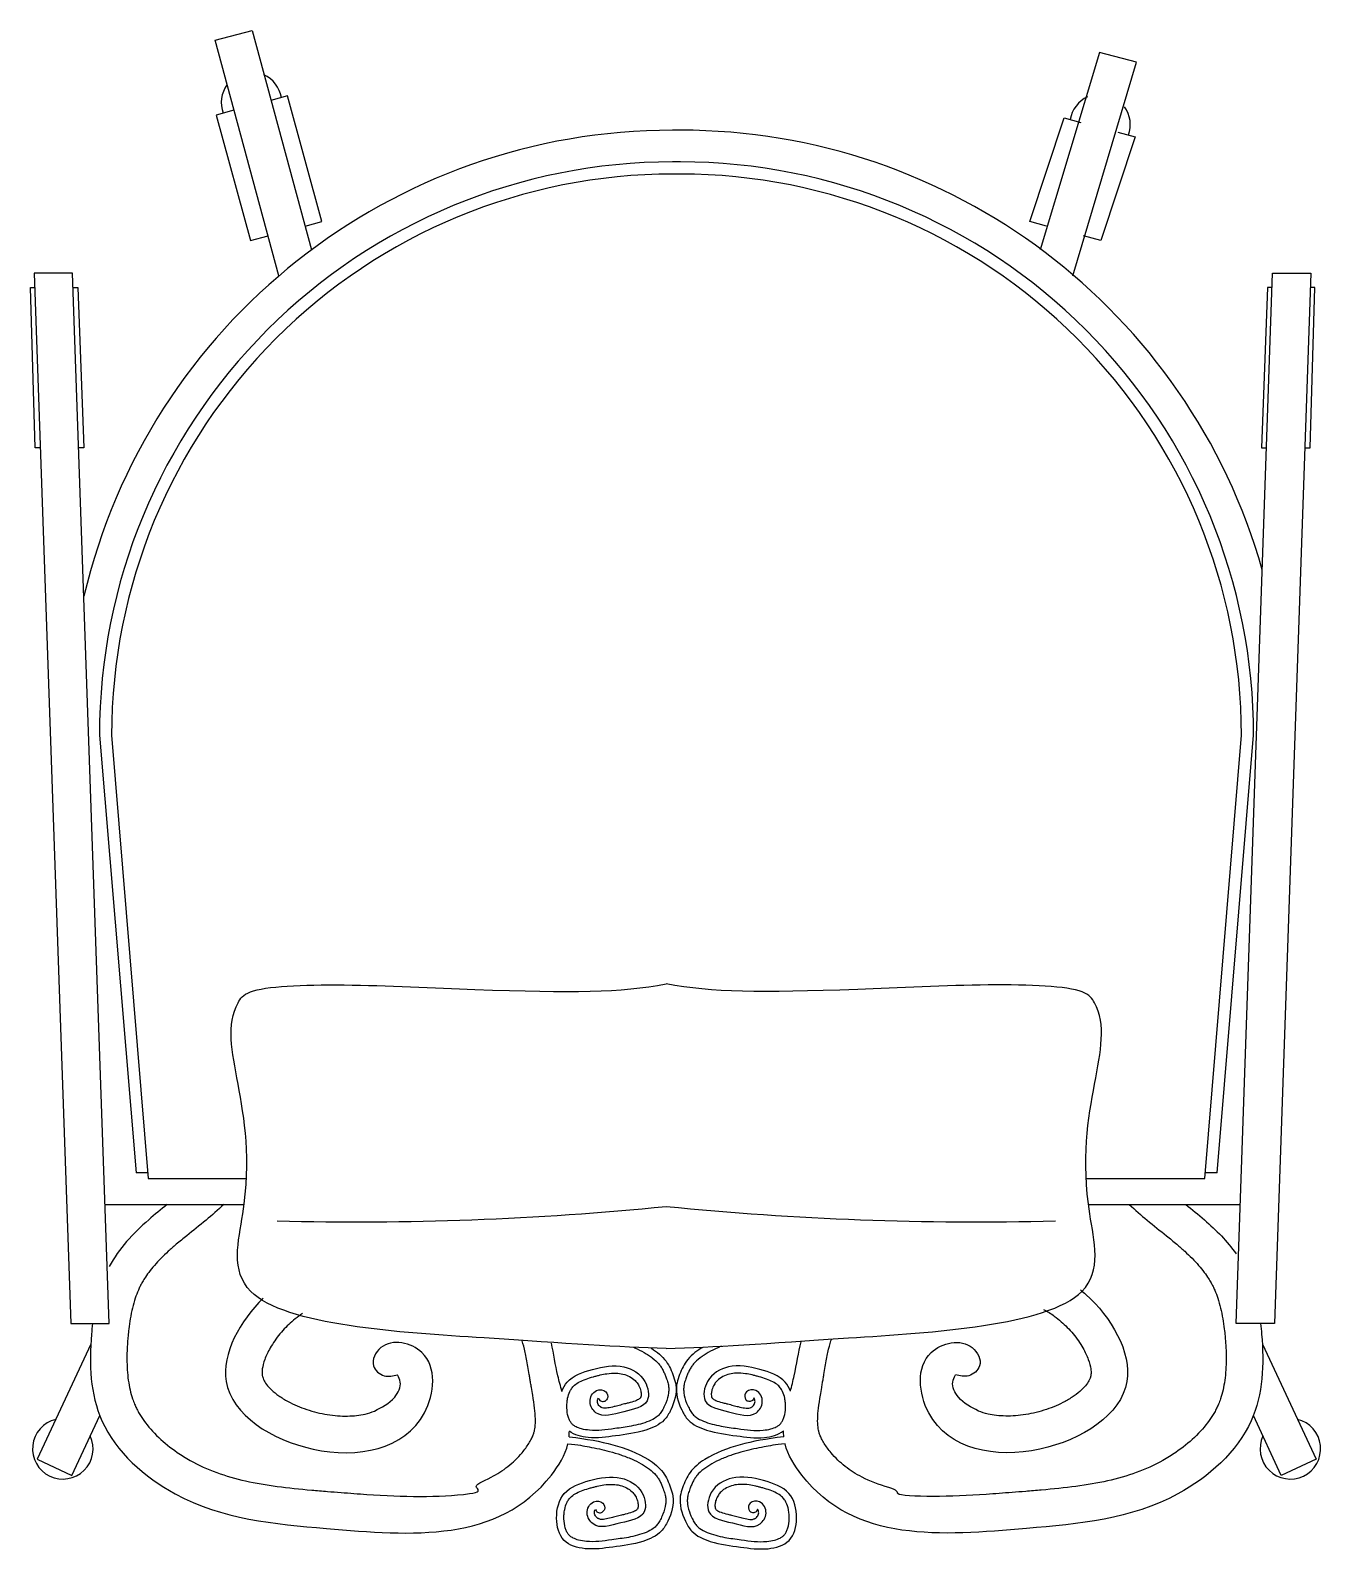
# Model space of a CAD drawing. Header units: millimetres. Extents: x -38686 to 870903, y -23218 to 232707.
# Drawn here: x 43562 to 44091, y 22410 to 23033 of the extents above; entities that cross this region are included whole.
import ezdxf

# ---------------------------------------------------------------- set-up
doc = ezdxf.new("R2010")
doc.units = ezdxf.units.MM
doc.header["$LTSCALE"] = 10
doc.layers.add('40 - Detail Outline', color=142, linetype='Continuous')

msp = doc.modelspace()

# ---------------------------------------------------------------- linework, layer by layer
at = {"layer": '40 - Detail Outline', "color": 0}
for points in [[(43664.34, 22932.054), (43638.193, 23028.638), (43653.363, 23032.702), (43677.731, 22942.757)], [(43989.813, 22932.054), (44015.961, 23019.638), (44000.791, 23023.702), (43976.422, 22942.757)], [(43675.115, 22952.523), (43681.98, 22954.363), (43667.918, 23005.844), (43661.052, 23004.005)], [(43645.882, 22999.94), (43638.706, 22998.017), (43652.769, 22946.536), (43659.944, 22948.459)], [(43979.039, 22952.523), (43972.174, 22954.363), (43986.236, 22996.844), (43993.101, 22995.005)], [(44008.271, 22990.94), (44015.447, 22989.017), (44001.385, 22946.536), (43994.209, 22948.459)], [(43566.588, 22861.574), (43564.414, 22861.574), (43562.474, 22927.387), (43564.295, 22927.387)], [(43580, 22927.387), (43581.927, 22927.387), (43584.396, 22861.574), (43582.294, 22861.574)], [(44071.563, 22927.387), (44069.636, 22927.387), (44067.167, 22861.574), (44069.27, 22861.574)], [(44084.975, 22861.574), (44087.149, 22861.574), (44089.089, 22927.387), (44087.268, 22927.387)], [(43610.782, 22564.528), (43605.782, 22564.528)], [(44048.986, 22564.528), (44043.986, 22564.528)], [(43593.097, 22551.504), (43650.112, 22551.504)], [(43996.25, 22551.504), (44058.466, 22551.504)], [(43587.224, 22494.238), (43565.259, 22447.133), (43579.492, 22440.496), (43590.92, 22465.002)], [(44067.592, 22494.238), (44089.557, 22447.133), (44075.324, 22440.496), (44063.896, 22465.002)]]:
    msp.add_lwpolyline(points, dxfattribs=at)
for points in [[(44067.529, 22811.629, 0.3352086), (43828.986, 22991.797), (43825.782, 22991.797, 0.3478499), (43584.412, 22800.761)], [(44048.986, 22564.528), (44063.986, 22743.797, 0.4142136), (43828.986, 22978.797), (43825.782, 22978.797, 0.4142136), (43590.782, 22743.797), (43605.782, 22564.528)], [(43995.306, 22562.168), (44043.986, 22562.168), (44058.986, 22743.797, 0.4142136), (43828.986, 22973.797), (43825.782, 22973.797, 0.4142136), (43595.782, 22743.797), (43610.782, 22562.168), (43651.057, 22562.168)]]:
    msp.add_lwpolyline(points, format="xyb", dxfattribs=at)
for points in [[(43579.798, 22933.212), (43564.092, 22933.212), (43579.092, 22502.7), (43594.798, 22502.7)], [(44071.766, 22933.212), (44087.471, 22933.212), (44072.471, 22502.7), (44056.766, 22502.7)]]:
    msp.add_lwpolyline(points, close=True, dxfattribs=at)
for centre, start, end in [((43653.152, 23003.147), 9.375423, 65.735364), ((43653.152, 23003.147), 144.264636, 200.624577), ((44001.001, 22994.147), 114.264636, 170.624577), ((44001.001, 22994.147), 339.375423, 35.735364), ((43575.785, 22451.385), 103.613853, 25.078482), ((44079.031, 22451.385), 154.921518, 76.386147)]:
    msp.add_arc(centre, 12.407, start, end, dxfattribs=at)
at = {"layer": '40 - Detail Outline', "color": 252}
for centre, start, end in [((43695.15, 23841.286), 268.609571, 275.665471), ((43951.212, 23841.286), 264.334529, 271.390429)]:
    msp.add_arc(centre, 1296.91, start, end, dxfattribs=at)
for points in [[(43823.181, 22492.544), (43803.606, 22492.904), (43762.074, 22496.235), (43638.846, 22503.413), (43661.28, 22586.521), (43636.221, 22618.14), (43654.27, 22644.13), (43769.352, 22637.81), (43804.266, 22638.472), (43823.181, 22641.908)], [(43823.181, 22492.544), (43842.756, 22492.904), (43884.289, 22496.235), (44007.517, 22503.413), (43985.082, 22586.521), (44010.141, 22618.14), (43992.092, 22644.13), (43877.01, 22637.81), (43842.096, 22638.472), (43823.181, 22641.908)]]:
    msp.add_open_spline(points, degree=3, knots=[546.3390677, 546.3390677, 546.3390677, 546.3390677, 617.2471519, 687.7198688, 729.3726615, 898.1595241, 913.378715, 977.1374461, 1055.715227, 1055.715227, 1055.715227, 1055.715227], dxfattribs=at)
at = {"layer": '40 - Detail Outline', "color": 0}
for points, knots in [([(43618.535, 22551.504), (43615.988, 22549.465), (43606.771, 22542.012), (43598.708, 22533.387), (43594.798, 22526.142)], [77.6920059, 77.6920059, 77.6920059, 77.6920059, 84.0637603, 100.755264, 100.755264, 100.755264, 100.755264]), ([(43641.771, 22551.504), (43639.346, 22549.192), (43636.893, 22547.084), (43631.761, 22542.847), (43629.094, 22540.75), (43625.089, 22537.526), (43623.652, 22536.353), (43621.152, 22534.233), (43620.07, 22533.284), (43617.984, 22531.373), (43616.985, 22530.414), (43614.143, 22527.535), (43612.457, 22525.611), (43610.385, 22522.851), (43609.798, 22522.004), (43608.886, 22520.575), (43608.537, 22519.991), (43607.942, 22518.925), (43607.69, 22518.444), (43607.2, 22517.448), (43606.964, 22516.937), (43606.282, 22515.363), (43605.863, 22514.261), (43604.627, 22510.539), (43603.949, 22507.709), (43603.198, 22503.321), (43602.998, 22501.93), (43602.71, 22499.545), (43602.607, 22498.57), (43602.44, 22496.779), (43602.373, 22495.972), (43602.257, 22494.375), (43602.208, 22493.581), (43602.09, 22491.218), (43602.05, 22489.665), (43602.062, 22485.105), (43602.246, 22482.194), (43603.009, 22476.753), (43603.587, 22474.227), (43604.62, 22471.156), (43604.896, 22470.421), (43605.436, 22469.132), (43605.691, 22468.571), (43606.246, 22467.44), (43606.545, 22466.875), (43607.502, 22465.18), (43608.222, 22464.053), (43610.711, 22460.573), (43612.756, 22458.253), (43617.39, 22453.861), (43619.977, 22451.79), (43624.422, 22448.745), (43626.186, 22447.652), (43631.504, 22444.664), (43635.118, 22443.031), (43642.659, 22440.275), (43646.586, 22439.155), (43654.832, 22437.3), (43659.15, 22436.566), (43668.196, 22435.353), (43672.923, 22434.873), (43679.947, 22434.259), (43682.08, 22434.085), (43686.093, 22433.765), (43687.969, 22433.618), (43693.366, 22433.2), (43696.902, 22432.936), (43707.791, 22432.222), (43715.12, 22431.881), (43729.279, 22431.864), (43736.107, 22432.192), (43747.054, 22433.589), (43746.403, 22434.432), (43744.412, 22436.676), (43748.067, 22438.075), (43753.862, 22441.052), (43756.157, 22442.508), (43760.371, 22445.811), (43762.292, 22447.658), (43764.578, 22450.396), (43765.077, 22451.034), (43766.004, 22452.304), (43766.433, 22452.94), (43767.237, 22454.235), (43767.605, 22454.894), (43768.183, 22456.057), (43768.408, 22456.571), (43768.693, 22457.318), (43768.783, 22457.576), (43768.918, 22458.007), (43768.97, 22458.189), (43769.069, 22458.569), (43769.116, 22458.765), (43769.244, 22459.371), (43769.317, 22459.8), (43769.498, 22461.259), (43769.551, 22462.407), (43769.489, 22465.025), (43769.373, 22466.493), (43768.99, 22469.711), (43768.724, 22471.46), (43768.249, 22474.334), (43768.071, 22475.372), (43767.778, 22477.075), (43767.668, 22477.719), (43767.459, 22478.953), (43767.362, 22479.539), (43767.172, 22480.688), (43767.08, 22481.255), (43766.805, 22482.934), (43766.627, 22484.023), (43766.09, 22487.184), (43765.728, 22489.149), (43764.946, 22492.687), (43764.525, 22494.258), (43764.074, 22495.604), (43764.064, 22495.634), (43764.055, 22495.663)], [66.5693906, 66.5693906, 66.5693906, 66.5693906, 72.3121733, 72.3121733, 78.8282072, 78.8282072, 82.6903427, 82.6903427, 85.8917828, 85.8917828, 89.0932229, 89.0932229, 95.496103, 95.496103, 98.3390401, 98.3390401, 100.3147059, 100.3147059, 101.9494817, 101.9494817, 103.5842576, 103.5842576, 106.8538093, 106.8538093, 114.1102921, 114.1102921, 117.3363326, 117.3363326, 119.510679, 119.510679, 121.2734636, 121.2734636, 123.0362482, 123.0362482, 126.5618174, 126.5618174, 133.6129558, 133.6129558, 140.6640941, 140.6640941, 142.973838, 142.973838, 144.8384926, 144.8384926, 146.7031472, 146.7031472, 150.4324565, 150.4324565, 158.3158547, 158.3158547, 166.1992529, 166.1992529, 171.1123464, 171.1123464, 180.7995031, 180.7995031, 190.4866597, 190.4866597, 200.1738163, 200.1738163, 209.860973, 209.860973, 213.9819346, 213.9819346, 217.4888015, 217.4888015, 224.0773045, 224.0773045, 237.828381, 237.828381, 251.5794575, 251.5794575, 261.5949005, 261.5949005, 271.6103435, 271.6103435, 279.2621865, 279.2621865, 286.9140295, 286.9140295, 289.1492349, 289.1492349, 291.3844402, 291.3844402, 293.7984778, 293.7984778, 295.8739074, 295.8739074, 297.0413118, 297.0413118, 297.9305001, 297.9305001, 298.8196884, 298.8196884, 300.5980651, 300.5980651, 304.4515899, 304.4515899, 308.3051146, 308.3051146, 312.1586394, 312.1586394, 314.2234374, 314.2234374, 315.4416249, 315.4416249, 316.5180526, 316.5180526, 317.5944802, 317.5944802, 319.7473356, 319.7473356, 324.0530462, 324.0530462, 328.3587569, 328.3587569, 328.4555134, 328.4555134, 328.4555134, 328.4555134]), ([(44012.997, 22551.504), (44015.422, 22549.192), (44017.875, 22547.084), (44023.007, 22542.847), (44025.674, 22540.75), (44029.679, 22537.526), (44031.116, 22536.353), (44033.616, 22534.233), (44034.698, 22533.284), (44036.784, 22531.373), (44037.783, 22530.414), (44040.625, 22527.535), (44042.311, 22525.611), (44044.382, 22522.851), (44044.97, 22522.004), (44045.882, 22520.575), (44046.231, 22519.991), (44046.826, 22518.925), (44047.078, 22518.444), (44047.568, 22517.448), (44047.804, 22516.937), (44048.486, 22515.363), (44048.905, 22514.261), (44050.141, 22510.539), (44050.819, 22507.709), (44051.57, 22503.321), (44051.77, 22501.93), (44052.058, 22499.545), (44052.161, 22498.57), (44052.328, 22496.779), (44052.395, 22495.972), (44052.511, 22494.375), (44052.56, 22493.581), (44052.678, 22491.218), (44052.718, 22489.665), (44052.706, 22485.105), (44052.522, 22482.194), (44051.759, 22476.753), (44051.181, 22474.227), (44050.148, 22471.156), (44049.871, 22470.421), (44049.332, 22469.132), (44049.077, 22468.571), (44048.522, 22467.44), (44048.223, 22466.875), (44047.266, 22465.18), (44046.546, 22464.053), (44044.057, 22460.573), (44042.012, 22458.253), (44037.378, 22453.861), (44034.791, 22451.79), (44030.346, 22448.745), (44028.581, 22447.652), (44023.263, 22444.664), (44019.65, 22443.031), (44012.109, 22440.275), (44008.182, 22439.155), (43999.936, 22437.3), (43995.618, 22436.566), (43986.572, 22435.353), (43981.845, 22434.873), (43974.821, 22434.259), (43972.688, 22434.085), (43968.675, 22433.765), (43966.799, 22433.618), (43961.401, 22433.2), (43957.866, 22432.936), (43946.977, 22432.222), (43939.648, 22431.881), (43925.489, 22431.864), (43918.661, 22432.192), (43917.714, 22433.589), (43918.365, 22434.432), (43910.356, 22436.676), (43906.701, 22438.075), (43900.906, 22441.052), (43898.611, 22442.508), (43894.397, 22445.811), (43892.476, 22447.658), (43890.19, 22450.396), (43889.691, 22451.034), (43888.764, 22452.304), (43888.335, 22452.94), (43887.531, 22454.235), (43887.163, 22454.894), (43886.585, 22456.057), (43886.36, 22456.571), (43886.075, 22457.318), (43885.985, 22457.576), (43885.85, 22458.007), (43885.798, 22458.189), (43885.698, 22458.569), (43885.652, 22458.765), (43885.523, 22459.371), (43885.451, 22459.8), (43885.27, 22461.259), (43885.217, 22462.407), (43885.279, 22465.025), (43885.395, 22466.493), (43885.778, 22469.711), (43886.044, 22471.46), (43886.519, 22474.334), (43886.697, 22475.372), (43886.989, 22477.075), (43887.1, 22477.719), (43887.308, 22478.953), (43887.406, 22479.539), (43887.595, 22480.688), (43887.688, 22481.255), (43887.963, 22482.934), (43888.141, 22484.023), (43888.678, 22487.184), (43889.04, 22489.149), (43889.822, 22492.687), (43890.243, 22494.258), (43890.756, 22495.789), (43890.828, 22495.997), (43890.901, 22496.199)], [66.5693906, 66.5693906, 66.5693906, 66.5693906, 72.3121733, 72.3121733, 78.8282072, 78.8282072, 82.6903427, 82.6903427, 85.8917828, 85.8917828, 89.0932229, 89.0932229, 95.496103, 95.496103, 98.3390401, 98.3390401, 100.3147059, 100.3147059, 101.9494817, 101.9494817, 103.5842576, 103.5842576, 106.8538093, 106.8538093, 114.1102921, 114.1102921, 117.3363326, 117.3363326, 119.510679, 119.510679, 121.2734636, 121.2734636, 123.0362482, 123.0362482, 126.5618174, 126.5618174, 133.6129558, 133.6129558, 140.6640941, 140.6640941, 142.973838, 142.973838, 144.8384926, 144.8384926, 146.7031472, 146.7031472, 150.4324565, 150.4324565, 158.3158547, 158.3158547, 166.1992529, 166.1992529, 171.1123464, 171.1123464, 180.7995031, 180.7995031, 190.4866597, 190.4866597, 200.1738163, 200.1738163, 209.860973, 209.860973, 213.9819346, 213.9819346, 217.4888015, 217.4888015, 224.0773045, 224.0773045, 237.828381, 237.828381, 251.5794575, 251.5794575, 261.5949005, 261.5949005, 271.6103435, 271.6103435, 279.2621865, 279.2621865, 286.9140295, 286.9140295, 289.1492349, 289.1492349, 291.3844402, 291.3844402, 293.7984778, 293.7984778, 295.8739074, 295.8739074, 297.0413118, 297.0413118, 297.9305001, 297.9305001, 298.8196884, 298.8196884, 300.5980651, 300.5980651, 304.4515899, 304.4515899, 308.3051146, 308.3051146, 312.1586394, 312.1586394, 314.2234374, 314.2234374, 315.4416249, 315.4416249, 316.5180526, 316.5180526, 317.5944802, 317.5944802, 319.7473356, 319.7473356, 324.0530462, 324.0530462, 328.3587569, 328.3587569, 329.061861, 329.061861, 329.061861, 329.061861]), ([(44036.232, 22551.504), (44038.78, 22549.465), (44046.361, 22543.335), (44053.161, 22536.411), (44056.766, 22531.297)], [77.6920059, 77.6920059, 77.6920059, 77.6920059, 84.0637603, 96.6619013, 96.6619013, 96.6619013, 96.6619013]), ([(43992.936, 22516.494), (43993.693, 22515.895), (44004.879, 22506.536), (44023.837, 22474.272), (43976.342, 22443.985), (43928.848, 22452.771), (43924.685, 22492.393), (43947.58, 22497.5), (43953.558, 22485.652), (43947.441, 22480.372), (43943.575, 22481.241), (43941.736, 22481.655)], [421.8271522, 421.8271522, 421.8271522, 421.8271522, 423.709794, 449.9886064, 480.1030548, 512.0583621, 528.5709571, 539.8768503, 545.2237907, 549.2435917, 552.8873733, 552.8873733, 552.8873733, 552.8873733]), ([(43657.97, 22513.126), (43648.403, 22503.963), (43631.677, 22473.796), (43678.426, 22443.985), (43725.92, 22452.771), (43730.083, 22492.393), (43707.188, 22497.5), (43701.21, 22485.652), (43707.327, 22480.372), (43711.193, 22481.241), (43713.031, 22481.655)], [425.0979511, 425.0979511, 425.0979511, 425.0979511, 449.9886064, 480.1030548, 512.0583621, 528.5709571, 539.8768503, 545.2237907, 549.2435917, 552.8873733, 552.8873733, 552.8873733, 552.8873733]), ([(43977.865, 22508.479), (43979.376, 22507.686), (43980.832, 22506.791), (43983.223, 22505.072), (43984.176, 22504.316), (43986.778, 22502.032), (43988.441, 22500.319), (43991.479, 22496.63), (43992.852, 22494.654), (43994.893, 22491.094), (43995.64, 22489.503), (43996.722, 22486.573), (43997.053, 22485.238), (43997.313, 22483.377), (43997.336, 22482.73), (43997.298, 22481.992), (43997.279, 22481.798), (43997.233, 22481.471), (43997.208, 22481.335), (43997.144, 22481.046), (43997.105, 22480.898), (43996.964, 22480.437), (43996.838, 22480.106), (43996.393, 22479.169), (43996.003, 22478.513), (43994.919, 22477.08), (43994.225, 22476.304), (43992.533, 22474.715), (43991.535, 22473.901), (43989.273, 22472.306), (43988.01, 22471.525), (43984.336, 22469.54), (43981.733, 22468.419), (43976.262, 22466.592), (43973.393, 22465.885), (43967.734, 22464.968), (43964.94, 22464.759), (43959.7, 22464.841), (43957.256, 22465.133), (43953.679, 22465.962), (43952.383, 22466.382), (43951.231, 22466.868)], [415.3611399, 415.3611399, 415.3611399, 415.3611399, 420.2473468, 420.2473468, 423.5688679, 423.5688679, 429.3995948, 429.3995948, 435.2303218, 435.2303218, 440.0473358, 440.0473358, 444.8643497, 444.8643497, 448.2060294, 448.2060294, 449.5842378, 449.5842378, 450.7603941, 450.7603941, 451.9365503, 451.9365503, 454.2888627, 454.2888627, 458.0559468, 458.0559468, 461.8230309, 461.8230309, 465.5901149, 465.5901149, 469.357199, 469.357199, 475.7197628, 475.7197628, 482.0823267, 482.0823267, 488.4448905, 488.4448905, 494.8074544, 494.8074544, 499.0323284, 499.0323284, 499.0323284, 499.0323284]), ([(43587.983, 22502.7), (43587.804, 22501.266), (43586.378, 22487.645), (43587.615, 22458.866), (43627.44, 22423.627), (43697.219, 22417.544), (43759.212, 22412.366), (43781.752, 22448.779), (43782.845, 22453.377)], [117.0776048, 117.0776048, 117.0776048, 117.0776048, 119.8969997, 143.7120079, 172.0024906, 215.7203489, 287.2733064, 297.0762017, 297.0762017, 297.0762017, 297.0762017]), ([(43674.027, 22506.801), (43673.518, 22506.472), (43673.013, 22506.128), (43671.545, 22505.072), (43670.592, 22504.316), (43667.99, 22502.032), (43666.327, 22500.319), (43663.289, 22496.63), (43661.916, 22494.654), (43659.875, 22491.094), (43659.128, 22489.503), (43658.046, 22486.573), (43657.714, 22485.238), (43657.455, 22483.377), (43657.432, 22482.73), (43657.47, 22481.992), (43657.489, 22481.798), (43657.535, 22481.471), (43657.559, 22481.335), (43657.624, 22481.046), (43657.663, 22480.898), (43657.804, 22480.437), (43657.93, 22480.106), (43658.375, 22479.169), (43658.765, 22478.513), (43659.849, 22477.08), (43660.542, 22476.304), (43662.235, 22474.715), (43663.233, 22473.901), (43665.495, 22472.306), (43666.758, 22471.525), (43670.432, 22469.54), (43673.034, 22468.419), (43678.506, 22466.592), (43681.375, 22465.885), (43687.034, 22464.968), (43689.827, 22464.759), (43695.068, 22464.841), (43697.512, 22465.133), (43701.089, 22465.962), (43702.385, 22466.382), (43703.537, 22466.868)], [418.529356, 418.529356, 418.529356, 418.529356, 420.2473468, 420.2473468, 423.5688679, 423.5688679, 429.3995948, 429.3995948, 435.2303218, 435.2303218, 440.0473358, 440.0473358, 444.8643497, 444.8643497, 448.2060294, 448.2060294, 449.5842378, 449.5842378, 450.7603941, 450.7603941, 451.9365503, 451.9365503, 454.2888627, 454.2888627, 458.0559468, 458.0559468, 461.8230309, 461.8230309, 465.5901149, 465.5901149, 469.357199, 469.357199, 475.7197628, 475.7197628, 482.0823267, 482.0823267, 488.4448905, 488.4448905, 494.8074544, 494.8074544, 499.0323284, 499.0323284, 499.0323284, 499.0323284]), ([(44066.785, 22502.7), (44066.964, 22501.266), (44068.39, 22487.645), (44067.153, 22458.866), (44027.328, 22423.627), (43957.549, 22417.544), (43895.556, 22412.366), (43873.015, 22448.779), (43871.882, 22453.378)], [117.0776048, 117.0776048, 117.0776048, 117.0776048, 119.8969997, 143.7120079, 172.0024906, 215.7203489, 287.2733064, 297.0764325, 297.0764325, 297.0764325, 297.0764325]), ([(43780.404, 22474.887), (43779.821, 22477.023), (43778.022, 22483.655), (43777.028, 22490.383), (43776.055, 22494.661)], [311.5806238, 311.5806238, 311.5806238, 311.5806238, 315.7384015, 324.3942899, 324.3942899, 324.3942899, 324.3942899]), ([(43809.767, 22492.97), (43809.908, 22492.911), (43810.048, 22492.85), (43811.546, 22492.198), (43812.864, 22491.546), (43814.715, 22490.486), (43815.287, 22490.138), (43816.399, 22489.412), (43816.937, 22489.036), (43818.469, 22487.866), (43819.38, 22487.031), (43820.476, 22485.738), (43820.782, 22485.326), (43821.361, 22484.433), (43821.632, 22483.956), (43822.129, 22482.976), (43822.355, 22482.478), (43822.763, 22481.497), (43822.946, 22481.02), (43823.247, 22480.188), (43823.37, 22479.836), (43823.594, 22479.16), (43823.696, 22478.833), (43823.879, 22478.185), (43823.957, 22477.865), (43824.072, 22477.292), (43824.112, 22477.038), (43824.169, 22476.515), (43824.187, 22476.25), (43824.206, 22475.439), (43824.176, 22474.88), (43823.934, 22472.97), (43823.534, 22471.554), (43822.814, 22469.748), (43822.64, 22469.347), (43822.303, 22468.617), (43822.142, 22468.287), (43821.818, 22467.66), (43821.653, 22467.36), (43821.146, 22466.507), (43820.793, 22466.003), (43820.221, 22465.336), (43820.016, 22465.124), (43819.562, 22464.707), (43819.316, 22464.506), (43818.228, 22463.704), (43817.223, 22463.168), (43814.998, 22462.244), (43813.778, 22461.852), (43811.332, 22461.19), (43810.09, 22460.918), (43807.738, 22460.482), (43806.633, 22460.308), (43804.381, 22459.981), (43803.233, 22459.829), (43800.241, 22459.424), (43798.474, 22459.177), (43795.023, 22458.892), (43793.338, 22458.853), (43790.554, 22459.1), (43789.457, 22459.277), (43787.618, 22459.769), (43786.848, 22460.057), (43785.757, 22460.623), (43785.373, 22460.872), (43784.715, 22461.402), (43784.447, 22461.677), (43783.937, 22462.341), (43783.704, 22462.723), (43783.289, 22463.585), (43783.108, 22464.064), (43782.641, 22465.668), (43782.465, 22466.923), (43782.407, 22468.88), (43782.423, 22469.55), (43782.527, 22470.854), (43782.615, 22471.49), (43782.943, 22473.102), (43783.243, 22474.03), (43783.83, 22475.272), (43784.057, 22475.669), (43784.488, 22476.301), (43784.683, 22476.551), (43785.101, 22477.019), (43785.33, 22477.243), (43786.156, 22477.959), (43786.846, 22478.419), (43788.427, 22479.258), (43789.317, 22479.636), (43791.224, 22480.324), (43792.241, 22480.633), (43793.759, 22481.055), (43794.236, 22481.183), (43795.177, 22481.424), (43795.642, 22481.538), (43797.023, 22481.853), (43797.923, 22482.028), (43800.099, 22482.346), (43801.346, 22482.433), (43803.531, 22482.349), (43804.485, 22482.222), (43806.359, 22481.753), (43807.275, 22481.41), (43808.956, 22480.521), (43809.719, 22479.975), (43810.781, 22478.933), (43811.148, 22478.494), (43811.652, 22477.734), (43811.821, 22477.443), (43812.299, 22476.484), (43812.553, 22475.759), (43812.816, 22474.543), (43812.868, 22474.037), (43812.86, 22473.259), (43812.819, 22472.962), (43812.732, 22472.626), (43812.698, 22472.531), (43812.642, 22472.405), (43812.619, 22472.362), (43812.564, 22472.272), (43812.533, 22472.227), (43812.409, 22472.071), (43812.287, 22471.949), (43811.93, 22471.678), (43811.696, 22471.532), (43811.116, 22471.237), (43810.771, 22471.089), (43809.598, 22470.658), (43808.636, 22470.392), (43807.084, 22470.004), (43806.563, 22469.879), (43805.668, 22469.661), (43805.299, 22469.571), (43804.558, 22469.382), (43804.195, 22469.287), (43803.126, 22469.004), (43802.442, 22468.821), (43800.852, 22468.426), (43799.985, 22468.242), (43799.235, 22468.146)], [30.9428409, 30.9428409, 30.9428409, 30.9428409, 31.4294622, 31.4294622, 36.1527615, 36.1527615, 38.3071005, 38.3071005, 40.4614395, 40.4614395, 44.7701175, 44.7701175, 46.7383298, 46.7383298, 48.7065421, 48.7065421, 50.5609535, 50.5609535, 52.2180153, 52.2180153, 53.3776963, 53.3776963, 54.5373774, 54.5373774, 55.7569167, 55.7569167, 56.8205991, 56.8205991, 57.8842815, 57.8842815, 60.0116464, 60.0116464, 64.9779921, 64.9779921, 66.4024233, 66.4024233, 67.5886296, 67.5886296, 68.774836, 68.774836, 71.1472486, 71.1472486, 72.4344607, 72.4344607, 73.7216728, 73.7216728, 77.7602972, 77.7602972, 81.7989215, 81.7989215, 85.8375458, 85.8375458, 89.3237797, 89.3237797, 92.853855, 92.853855, 98.4140846, 98.4140846, 103.9743141, 103.9743141, 107.5633505, 107.5633505, 110.559447, 110.559447, 112.5579541, 112.5579541, 114.5564612, 114.5564612, 116.5549683, 116.5549683, 118.5534754, 118.5534754, 122.7412578, 122.7412578, 124.9027903, 124.9027903, 127.0643228, 127.0643228, 130.6134557, 130.6134557, 132.4886455, 132.4886455, 133.8871699, 133.8871699, 135.2856943, 135.2856943, 138.4982565, 138.4982565, 141.7108188, 141.7108188, 144.923381, 144.923381, 146.3814586, 146.3814586, 147.8395362, 147.8395362, 150.7556914, 150.7556914, 155.0724414, 155.0724414, 158.6383385, 158.6383385, 162.2042356, 162.2042356, 165.7701327, 165.7701327, 168.0043697, 168.0043697, 169.2907471, 169.2907471, 171.9614466, 171.9614466, 173.993026, 173.993026, 175.6506839, 175.6506839, 176.5214327, 176.5214327, 177.1469437, 177.1469437, 177.7724547, 177.7724547, 179.2245553, 179.2245553, 180.6766559, 180.6766559, 182.1287565, 182.1287565, 185.0469661, 185.0469661, 186.4317054, 186.4317054, 187.3687574, 187.3687574, 188.3058094, 188.3058094, 190.1799134, 190.1799134, 192.908567, 192.908567, 192.908567, 192.908567]), ([(43816.828, 22492.704), (43816.902, 22492.658), (43819.272, 22491.171), (43823.389, 22487.895), (43825.844, 22482.094), (43827.925, 22475.364), (43826.072, 22468.86), (43821.963, 22461.86), (43813.521, 22458.117), (43802.81, 22456.786), (43792.415, 22455.274), (43785.511, 22457.044), (43783.433, 22458.591)], [37.5402977, 37.5402977, 37.5402977, 37.5402977, 37.7988489, 45.8390772, 52.8465432, 56.31897, 66.8223424, 71.6869316, 80.3303299, 92.9117416, 104.2386443, 112.2044439, 112.2044439, 112.2044439, 112.2044439]), ([(43838.212, 22493.042), (43837.952, 22492.887), (43835.387, 22491.309), (43831.097, 22487.895), (43828.642, 22482.094), (43826.561, 22475.364), (43828.414, 22468.86), (43832.524, 22461.86), (43840.965, 22458.117), (43851.677, 22456.786), (43862.146, 22455.263), (43869.14, 22457.087), (43871.232, 22458.727)], [36.8974309, 36.8974309, 36.8974309, 36.8974309, 37.7988489, 45.8390772, 52.8465432, 56.31897, 66.8223424, 71.6869316, 80.3303299, 92.9117416, 104.2386443, 112.4347477, 112.4347477, 112.4347477, 112.4347477]), ([(43845.828, 22493.424), (43845.313, 22493.22), (43844.803, 22493.009), (43842.94, 22492.198), (43841.622, 22491.546), (43839.771, 22490.486), (43839.199, 22490.138), (43838.087, 22489.412), (43837.55, 22489.036), (43836.018, 22487.866), (43835.106, 22487.031), (43834.01, 22485.738), (43833.704, 22485.326), (43833.125, 22484.433), (43832.854, 22483.956), (43832.358, 22482.976), (43832.131, 22482.478), (43831.723, 22481.497), (43831.54, 22481.02), (43831.239, 22480.188), (43831.117, 22479.836), (43830.892, 22479.16), (43830.79, 22478.833), (43830.607, 22478.185), (43830.529, 22477.865), (43830.414, 22477.292), (43830.374, 22477.038), (43830.317, 22476.515), (43830.299, 22476.25), (43830.28, 22475.439), (43830.311, 22474.88), (43830.552, 22472.97), (43830.952, 22471.554), (43831.673, 22469.748), (43831.846, 22469.347), (43832.183, 22468.617), (43832.344, 22468.287), (43832.668, 22467.66), (43832.833, 22467.36), (43833.34, 22466.507), (43833.693, 22466.003), (43834.265, 22465.336), (43834.47, 22465.124), (43834.924, 22464.707), (43835.17, 22464.506), (43836.258, 22463.704), (43837.263, 22463.168), (43839.488, 22462.244), (43840.708, 22461.852), (43843.154, 22461.19), (43844.396, 22460.918), (43846.748, 22460.482), (43847.853, 22460.308), (43850.105, 22459.981), (43851.253, 22459.829), (43854.245, 22459.424), (43856.012, 22459.177), (43859.463, 22458.892), (43861.148, 22458.853), (43863.932, 22459.1), (43865.029, 22459.277), (43866.868, 22459.769), (43867.638, 22460.057), (43868.729, 22460.623), (43869.113, 22460.872), (43869.771, 22461.402), (43870.039, 22461.677), (43870.549, 22462.341), (43870.782, 22462.723), (43871.197, 22463.585), (43871.379, 22464.064), (43871.845, 22465.668), (43872.021, 22466.923), (43872.079, 22468.88), (43872.063, 22469.55), (43871.959, 22470.854), (43871.871, 22471.49), (43871.543, 22473.102), (43871.243, 22474.03), (43870.656, 22475.272), (43870.429, 22475.669), (43869.998, 22476.301), (43869.803, 22476.551), (43869.385, 22477.019), (43869.156, 22477.243), (43868.33, 22477.959), (43867.64, 22478.419), (43866.059, 22479.258), (43865.169, 22479.636), (43863.262, 22480.324), (43862.245, 22480.633), (43860.728, 22481.055), (43860.25, 22481.183), (43859.31, 22481.424), (43858.844, 22481.538), (43857.463, 22481.853), (43856.563, 22482.028), (43854.387, 22482.346), (43853.14, 22482.433), (43850.955, 22482.349), (43850.001, 22482.222), (43848.128, 22481.753), (43847.211, 22481.41), (43845.53, 22480.521), (43844.767, 22479.975), (43843.705, 22478.933), (43843.338, 22478.494), (43842.834, 22477.734), (43842.665, 22477.443), (43842.188, 22476.484), (43841.933, 22475.759), (43841.67, 22474.543), (43841.618, 22474.037), (43841.626, 22473.259), (43841.667, 22472.962), (43841.754, 22472.626), (43841.788, 22472.531), (43841.844, 22472.405), (43841.867, 22472.362), (43841.922, 22472.272), (43841.953, 22472.227), (43842.078, 22472.071), (43842.199, 22471.949), (43842.556, 22471.678), (43842.79, 22471.532), (43843.37, 22471.237), (43843.715, 22471.089), (43844.888, 22470.658), (43845.85, 22470.392), (43847.403, 22470.004), (43847.923, 22469.879), (43848.818, 22469.661), (43849.187, 22469.571), (43849.928, 22469.382), (43850.291, 22469.287), (43851.36, 22469.004), (43852.044, 22468.821), (43853.634, 22468.426), (43854.501, 22468.242), (43855.251, 22468.146)], [29.6748139, 29.6748139, 29.6748139, 29.6748139, 31.4294622, 31.4294622, 36.1527615, 36.1527615, 38.3071005, 38.3071005, 40.4614395, 40.4614395, 44.7701175, 44.7701175, 46.7383298, 46.7383298, 48.7065421, 48.7065421, 50.5609535, 50.5609535, 52.2180153, 52.2180153, 53.3776963, 53.3776963, 54.5373774, 54.5373774, 55.7569167, 55.7569167, 56.8205991, 56.8205991, 57.8842815, 57.8842815, 60.0116464, 60.0116464, 64.9779921, 64.9779921, 66.4024233, 66.4024233, 67.5886296, 67.5886296, 68.774836, 68.774836, 71.1472486, 71.1472486, 72.4344607, 72.4344607, 73.7216728, 73.7216728, 77.7602972, 77.7602972, 81.7989215, 81.7989215, 85.8375458, 85.8375458, 89.3237797, 89.3237797, 92.853855, 92.853855, 98.4140846, 98.4140846, 103.9743141, 103.9743141, 107.5633505, 107.5633505, 110.559447, 110.559447, 112.5579541, 112.5579541, 114.5564612, 114.5564612, 116.5549683, 116.5549683, 118.5534754, 118.5534754, 122.7412578, 122.7412578, 124.9027903, 124.9027903, 127.0643228, 127.0643228, 130.6134557, 130.6134557, 132.4886455, 132.4886455, 133.8871699, 133.8871699, 135.2856943, 135.2856943, 138.4982565, 138.4982565, 141.7108188, 141.7108188, 144.923381, 144.923381, 146.3814586, 146.3814586, 147.8395362, 147.8395362, 150.7556914, 150.7556914, 155.0724414, 155.0724414, 158.6383385, 158.6383385, 162.2042356, 162.2042356, 165.7701327, 165.7701327, 168.0043697, 168.0043697, 169.2907471, 169.2907471, 171.9614466, 171.9614466, 173.993026, 173.993026, 175.6506839, 175.6506839, 176.5214327, 176.5214327, 177.1469437, 177.1469437, 177.7724547, 177.7724547, 179.2245553, 179.2245553, 180.6766559, 180.6766559, 182.1287565, 182.1287565, 185.0469661, 185.0469661, 186.4317054, 186.4317054, 187.3687574, 187.3687574, 188.3058094, 188.3058094, 190.1799134, 190.1799134, 192.908567, 192.908567, 192.908567, 192.908567]), ([(43874.044, 22474.992), (43874.592, 22477.094), (43876.361, 22483.88), (43877.372, 22490.768), (43878.414, 22495.202)], [311.6484783, 311.6484783, 311.6484783, 311.6484783, 315.7384015, 324.7601177, 324.7601177, 324.7601177, 324.7601177]), ([(43780.404, 22474.887), (43780.912, 22476.309), (43783.475, 22480.958), (43793.421, 22484.397), (43805.092, 22486.589), (43815.042, 22480.824), (43817.133, 22468.815), (43805.258, 22466.87), (43795.47, 22463.36), (43790.895, 22470.57), (43793.559, 22475.872), (43798.598, 22475.641), (43799.506, 22472.353), (43798.508, 22471.316), (43798.149, 22470.942)], [129.2764103, 129.2764103, 129.2764103, 129.2764103, 133.7504292, 145.337415, 158.2961212, 168.7292829, 176.6932924, 187.3086876, 198.6982767, 203.6819996, 209.0656118, 212.8904984, 215.5512472, 217.0520596, 217.0520596, 217.0520596, 217.0520596]), ([(43874.044, 22474.992), (43873.539, 22476.372), (43870.973, 22480.971), (43861.065, 22484.397), (43849.394, 22486.589), (43839.444, 22480.824), (43837.353, 22468.815), (43849.228, 22466.87), (43859.016, 22463.36), (43863.591, 22470.57), (43860.928, 22475.872), (43855.888, 22475.641), (43854.98, 22472.353), (43855.978, 22471.316), (43856.337, 22470.942)], [129.3864021, 129.3864021, 129.3864021, 129.3864021, 133.7504292, 145.337415, 158.2961212, 168.7292829, 176.6932924, 187.3086876, 198.6982767, 203.6819996, 209.0656118, 212.8904984, 215.5512472, 217.0520596, 217.0520596, 217.0520596, 217.0520596]), ([(43796.89, 22468.219), (43796.766, 22468.257), (43796.654, 22468.3), (43796.41, 22468.414), (43796.283, 22468.489), (43795.961, 22468.726), (43795.745, 22468.933), (43795.37, 22469.416), (43795.211, 22469.691), (43794.996, 22470.225), (43794.94, 22470.48), (43794.917, 22470.925), (43794.947, 22471.186), (43795.096, 22471.678), (43795.213, 22471.907), (43795.363, 22472.107), (43795.385, 22472.134), (43795.407, 22472.159)], [196.6725231, 196.6725231, 196.6725231, 196.6725231, 197.5509015, 197.5509015, 198.6750125, 198.6750125, 200.3454051, 200.3454051, 202.0157977, 202.0157977, 203.6861903, 203.6861903, 205.3565829, 205.3565829, 207.0269755, 207.0269755, 207.3044118, 207.3044118, 207.3044118, 207.3044118]), ([(43857.596, 22468.219), (43857.72, 22468.257), (43857.833, 22468.3), (43858.076, 22468.414), (43858.203, 22468.489), (43858.525, 22468.726), (43858.741, 22468.933), (43859.116, 22469.416), (43859.275, 22469.691), (43859.49, 22470.225), (43859.546, 22470.48), (43859.57, 22470.925), (43859.539, 22471.186), (43859.391, 22471.678), (43859.273, 22471.907), (43859.123, 22472.107), (43859.101, 22472.134), (43859.079, 22472.159)], [196.6725231, 196.6725231, 196.6725231, 196.6725231, 197.5509015, 197.5509015, 198.6750125, 198.6750125, 200.3454051, 200.3454051, 202.0157977, 202.0157977, 203.6861903, 203.6861903, 205.3565829, 205.3565829, 207.0269755, 207.0269755, 207.3044118, 207.3044118, 207.3044118, 207.3044118]), ([(43783.327, 22456.323), (43790.79, 22455.436), (43801.246, 22453.461), (43813.902, 22448.9), (43822.183, 22442.31), (43824.639, 22436.509), (43826.72, 22429.779), (43824.867, 22423.275), (43820.757, 22416.275), (43812.316, 22412.532), (43801.604, 22411.201), (43790.79, 22409.628), (43779.919, 22412.679), (43777.314, 22423.333), (43780.157, 22434.642), (43792.216, 22438.812), (43803.887, 22441.004), (43813.837, 22435.239), (43815.928, 22423.23), (43804.053, 22421.285), (43794.265, 22417.775), (43789.69, 22424.985), (43792.353, 22430.287), (43797.392, 22430.055), (43798.301, 22426.768), (43797.303, 22425.731), (43796.943, 22425.357)], [5.8772207, 5.8772207, 5.8772207, 5.8772207, 22.0546933, 37.7988489, 45.8390772, 52.8465432, 56.31897, 66.8223424, 71.6869316, 80.3303299, 92.9117416, 104.2386443, 113.4933838, 123.1105666, 133.7504292, 145.337415, 158.2961212, 168.7292829, 176.6932924, 187.3086876, 198.6982767, 203.6819996, 209.0656118, 212.8904984, 215.5512472, 217.0520596, 217.0520596, 217.0520596, 217.0520596]), ([(43782.845, 22453.377), (43787.115, 22453.008), (43789.323, 22452.62), (43794.342, 22451.637), (43797.14, 22451.015), (43801.465, 22449.858), (43803.018, 22449.403), (43806.056, 22448.39), (43807.541, 22447.832), (43810.341, 22446.613), (43811.659, 22445.961), (43813.51, 22444.901), (43814.082, 22444.552), (43815.194, 22443.827), (43815.731, 22443.45), (43817.263, 22442.281), (43818.175, 22441.446), (43819.27, 22440.153), (43819.576, 22439.741), (43820.156, 22438.848), (43820.427, 22438.37), (43820.923, 22437.391), (43821.15, 22436.893), (43821.558, 22435.912), (43821.741, 22435.435), (43822.042, 22434.603), (43822.164, 22434.251), (43822.389, 22433.575), (43822.491, 22433.248), (43822.673, 22432.6), (43822.752, 22432.28), (43822.867, 22431.707), (43822.906, 22431.453), (43822.964, 22430.93), (43822.981, 22430.665), (43823.001, 22429.854), (43822.97, 22429.295), (43822.729, 22427.385), (43822.329, 22425.969), (43821.608, 22424.163), (43821.435, 22423.762), (43821.097, 22423.032), (43820.937, 22422.702), (43820.613, 22422.075), (43820.448, 22421.775), (43819.941, 22420.922), (43819.588, 22420.417), (43819.016, 22419.751), (43818.811, 22419.539), (43818.356, 22419.122), (43818.111, 22418.921), (43817.022, 22418.119), (43816.018, 22417.583), (43813.792, 22416.658), (43812.573, 22416.267), (43810.127, 22415.604), (43808.885, 22415.333), (43806.533, 22414.897), (43805.428, 22414.723), (43803.175, 22414.396), (43802.027, 22414.244), (43799.036, 22413.839), (43797.269, 22413.592), (43793.817, 22413.307), (43792.133, 22413.267), (43789.349, 22413.514), (43788.252, 22413.692), (43786.412, 22414.184), (43785.642, 22414.472), (43784.552, 22415.038), (43784.167, 22415.287), (43783.51, 22415.817), (43783.241, 22416.092), (43782.732, 22416.756), (43782.499, 22417.138), (43782.083, 22418), (43781.902, 22418.479), (43781.436, 22420.083), (43781.259, 22421.338), (43781.202, 22423.295), (43781.218, 22423.965), (43781.322, 22425.269), (43781.41, 22425.905), (43781.737, 22427.517), (43782.038, 22428.445), (43782.625, 22429.687), (43782.851, 22430.084), (43783.283, 22430.716), (43783.477, 22430.966), (43783.896, 22431.433), (43784.125, 22431.658), (43784.951, 22432.374), (43785.641, 22432.833), (43787.222, 22433.672), (43788.111, 22434.051), (43790.019, 22434.739), (43791.036, 22435.048), (43792.553, 22435.469), (43793.031, 22435.598), (43793.971, 22435.839), (43794.436, 22435.953), (43795.817, 22436.268), (43796.717, 22436.443), (43798.894, 22436.761), (43800.141, 22436.848), (43802.326, 22436.764), (43803.28, 22436.637), (43805.153, 22436.168), (43806.07, 22435.825), (43807.751, 22434.935), (43808.514, 22434.39), (43809.576, 22433.348), (43809.942, 22432.909), (43810.447, 22432.149), (43810.616, 22431.858), (43811.093, 22430.899), (43811.348, 22430.174), (43811.61, 22428.957), (43811.663, 22428.452), (43811.655, 22427.674), (43811.613, 22427.376), (43811.526, 22427.041), (43811.492, 22426.946), (43811.436, 22426.82), (43811.414, 22426.777), (43811.359, 22426.687), (43811.327, 22426.642), (43811.203, 22426.486), (43811.081, 22426.364), (43810.725, 22426.093), (43810.49, 22425.947), (43809.91, 22425.652), (43809.565, 22425.504), (43808.392, 22425.073), (43807.431, 22424.807), (43805.878, 22424.419), (43805.358, 22424.294), (43804.462, 22424.076), (43804.094, 22423.986), (43803.353, 22423.797), (43802.989, 22423.702), (43801.92, 22423.419), (43801.237, 22423.236), (43799.646, 22422.841), (43798.779, 22422.657), (43798.029, 22422.561)], [5.7945067, 5.7945067, 5.7945067, 5.7945067, 12.6032406, 12.6032406, 21.4048835, 21.4048835, 26.4171729, 26.4171729, 31.4294622, 31.4294622, 36.1527615, 36.1527615, 38.3071005, 38.3071005, 40.4614395, 40.4614395, 44.7701175, 44.7701175, 46.7383298, 46.7383298, 48.7065421, 48.7065421, 50.5609535, 50.5609535, 52.2180153, 52.2180153, 53.3776963, 53.3776963, 54.5373774, 54.5373774, 55.7569167, 55.7569167, 56.8205991, 56.8205991, 57.8842815, 57.8842815, 60.0116464, 60.0116464, 64.9779921, 64.9779921, 66.4024233, 66.4024233, 67.5886296, 67.5886296, 68.774836, 68.774836, 71.1472486, 71.1472486, 72.4344607, 72.4344607, 73.7216728, 73.7216728, 77.7602972, 77.7602972, 81.7989215, 81.7989215, 85.8375458, 85.8375458, 89.3237797, 89.3237797, 92.853855, 92.853855, 98.4140846, 98.4140846, 103.9743141, 103.9743141, 107.5633505, 107.5633505, 110.559447, 110.559447, 112.5579541, 112.5579541, 114.5564612, 114.5564612, 116.5549683, 116.5549683, 118.5534754, 118.5534754, 122.7412578, 122.7412578, 124.9027903, 124.9027903, 127.0643228, 127.0643228, 130.6134557, 130.6134557, 132.4886455, 132.4886455, 133.8871699, 133.8871699, 135.2856943, 135.2856943, 138.4982565, 138.4982565, 141.7108188, 141.7108188, 144.923381, 144.923381, 146.3814586, 146.3814586, 147.8395362, 147.8395362, 150.7556914, 150.7556914, 155.0724414, 155.0724414, 158.6383385, 158.6383385, 162.2042356, 162.2042356, 165.7701327, 165.7701327, 168.0043697, 168.0043697, 169.2907471, 169.2907471, 171.9614466, 171.9614466, 173.993026, 173.993026, 175.6506839, 175.6506839, 176.5214327, 176.5214327, 177.1469437, 177.1469437, 177.7724547, 177.7724547, 179.2245553, 179.2245553, 180.6766559, 180.6766559, 182.1287565, 182.1287565, 185.0469661, 185.0469661, 186.4317054, 186.4317054, 187.3687574, 187.3687574, 188.3058094, 188.3058094, 190.1799134, 190.1799134, 192.908567, 192.908567, 192.908567, 192.908567]), ([(43871.37, 22456.32), (43863.986, 22455.434), (43853.536, 22453.459), (43840.885, 22448.9), (43832.604, 22442.31), (43830.149, 22436.509), (43828.068, 22429.779), (43829.921, 22423.275), (43834.03, 22416.275), (43842.472, 22412.532), (43853.183, 22411.201), (43863.998, 22409.628), (43874.869, 22412.679), (43877.474, 22423.333), (43874.631, 22434.642), (43862.572, 22438.812), (43850.901, 22441.004), (43840.951, 22435.239), (43838.86, 22423.23), (43850.735, 22421.285), (43860.523, 22417.775), (43865.098, 22424.985), (43862.434, 22430.287), (43857.395, 22430.055), (43856.487, 22426.768), (43857.484, 22425.731), (43857.844, 22425.357)], [5.8948396, 5.8948396, 5.8948396, 5.8948396, 22.0546933, 37.7988489, 45.8390772, 52.8465432, 56.31897, 66.8223424, 71.6869316, 80.3303299, 92.9117416, 104.2386443, 113.4933838, 123.1105666, 133.7504292, 145.337415, 158.2961212, 168.7292829, 176.6932924, 187.3086876, 198.6982767, 203.6819996, 209.0656118, 212.8904984, 215.5512472, 217.0520596, 217.0520596, 217.0520596, 217.0520596]), ([(43871.882, 22453.378), (43867.674, 22453.008), (43865.465, 22452.62), (43860.445, 22451.637), (43857.648, 22451.015), (43853.322, 22449.858), (43851.769, 22449.403), (43848.732, 22448.39), (43847.246, 22447.832), (43844.447, 22446.613), (43843.128, 22445.961), (43841.278, 22444.901), (43840.706, 22444.552), (43839.594, 22443.827), (43839.056, 22443.45), (43837.524, 22442.281), (43836.613, 22441.446), (43835.517, 22440.153), (43835.211, 22439.741), (43834.632, 22438.848), (43834.361, 22438.37), (43833.864, 22437.391), (43833.638, 22436.893), (43833.23, 22435.912), (43833.046, 22435.435), (43832.746, 22434.603), (43832.623, 22434.251), (43832.399, 22433.575), (43832.297, 22433.248), (43832.114, 22432.6), (43832.036, 22432.28), (43831.921, 22431.707), (43831.881, 22431.453), (43831.824, 22430.93), (43831.806, 22430.665), (43831.787, 22429.854), (43831.817, 22429.295), (43832.059, 22427.385), (43832.459, 22425.969), (43833.179, 22424.163), (43833.353, 22423.762), (43833.69, 22423.032), (43833.851, 22422.702), (43834.175, 22422.075), (43834.34, 22421.775), (43834.847, 22420.922), (43835.2, 22420.417), (43835.772, 22419.751), (43835.977, 22419.539), (43836.431, 22419.122), (43836.677, 22418.921), (43837.765, 22418.119), (43838.769, 22417.583), (43840.995, 22416.658), (43842.215, 22416.267), (43844.661, 22415.604), (43845.903, 22415.333), (43848.255, 22414.897), (43849.36, 22414.723), (43851.612, 22414.396), (43852.76, 22414.244), (43855.752, 22413.839), (43857.519, 22413.592), (43860.97, 22413.307), (43862.655, 22413.267), (43865.438, 22413.514), (43866.536, 22413.692), (43868.375, 22414.184), (43869.145, 22414.472), (43870.235, 22415.038), (43870.62, 22415.287), (43871.278, 22415.817), (43871.546, 22416.092), (43872.056, 22416.756), (43872.289, 22417.138), (43872.704, 22418), (43872.885, 22418.479), (43873.352, 22420.083), (43873.528, 22421.338), (43873.586, 22423.295), (43873.57, 22423.965), (43873.466, 22425.269), (43873.377, 22425.905), (43873.05, 22427.517), (43872.75, 22428.445), (43872.162, 22429.687), (43871.936, 22430.084), (43871.505, 22430.716), (43871.31, 22430.966), (43870.892, 22431.433), (43870.663, 22431.658), (43869.837, 22432.374), (43869.147, 22432.833), (43867.566, 22433.672), (43866.676, 22434.051), (43864.769, 22434.739), (43863.752, 22435.048), (43862.234, 22435.469), (43861.757, 22435.598), (43860.816, 22435.839), (43860.351, 22435.953), (43858.97, 22436.268), (43858.07, 22436.443), (43855.894, 22436.761), (43854.647, 22436.848), (43852.462, 22436.764), (43851.508, 22436.637), (43849.634, 22436.168), (43848.718, 22435.825), (43847.037, 22434.935), (43846.274, 22434.39), (43845.212, 22433.348), (43844.845, 22432.909), (43844.341, 22432.149), (43844.172, 22431.858), (43843.694, 22430.899), (43843.44, 22430.174), (43843.177, 22428.957), (43843.125, 22428.452), (43843.133, 22427.674), (43843.174, 22427.376), (43843.261, 22427.041), (43843.295, 22426.946), (43843.351, 22426.82), (43843.374, 22426.777), (43843.429, 22426.687), (43843.46, 22426.642), (43843.584, 22426.486), (43843.706, 22426.364), (43844.063, 22426.093), (43844.297, 22425.947), (43844.877, 22425.652), (43845.222, 22425.504), (43846.395, 22425.073), (43847.357, 22424.807), (43848.909, 22424.419), (43849.43, 22424.294), (43850.325, 22424.076), (43850.694, 22423.986), (43851.435, 22423.797), (43851.798, 22423.702), (43852.867, 22423.419), (43853.551, 22423.236), (43855.141, 22422.841), (43856.008, 22422.657), (43856.758, 22422.561)], [5.7925137, 5.7925137, 5.7925137, 5.7925137, 12.6032406, 12.6032406, 21.4048835, 21.4048835, 26.4171729, 26.4171729, 31.4294622, 31.4294622, 36.1527615, 36.1527615, 38.3071005, 38.3071005, 40.4614395, 40.4614395, 44.7701175, 44.7701175, 46.7383298, 46.7383298, 48.7065421, 48.7065421, 50.5609535, 50.5609535, 52.2180153, 52.2180153, 53.3776963, 53.3776963, 54.5373774, 54.5373774, 55.7569167, 55.7569167, 56.8205991, 56.8205991, 57.8842815, 57.8842815, 60.0116464, 60.0116464, 64.9779921, 64.9779921, 66.4024233, 66.4024233, 67.5886296, 67.5886296, 68.774836, 68.774836, 71.1472486, 71.1472486, 72.4344607, 72.4344607, 73.7216728, 73.7216728, 77.7602972, 77.7602972, 81.7989215, 81.7989215, 85.8375458, 85.8375458, 89.3237797, 89.3237797, 92.853855, 92.853855, 98.4140846, 98.4140846, 103.9743141, 103.9743141, 107.5633505, 107.5633505, 110.559447, 110.559447, 112.5579541, 112.5579541, 114.5564612, 114.5564612, 116.5549683, 116.5549683, 118.5534754, 118.5534754, 122.7412578, 122.7412578, 124.9027903, 124.9027903, 127.0643228, 127.0643228, 130.6134557, 130.6134557, 132.4886455, 132.4886455, 133.8871699, 133.8871699, 135.2856943, 135.2856943, 138.4982565, 138.4982565, 141.7108188, 141.7108188, 144.923381, 144.923381, 146.3814586, 146.3814586, 147.8395362, 147.8395362, 150.7556914, 150.7556914, 155.0724414, 155.0724414, 158.6383385, 158.6383385, 162.2042356, 162.2042356, 165.7701327, 165.7701327, 168.0043697, 168.0043697, 169.2907471, 169.2907471, 171.9614466, 171.9614466, 173.993026, 173.993026, 175.6506839, 175.6506839, 176.5214327, 176.5214327, 177.1469437, 177.1469437, 177.7724547, 177.7724547, 179.2245553, 179.2245553, 180.6766559, 180.6766559, 182.1287565, 182.1287565, 185.0469661, 185.0469661, 186.4317054, 186.4317054, 187.3687574, 187.3687574, 188.3058094, 188.3058094, 190.1799134, 190.1799134, 192.908567, 192.908567, 192.908567, 192.908567]), ([(43795.685, 22422.634), (43795.561, 22422.671), (43795.448, 22422.715), (43795.205, 22422.829), (43795.077, 22422.904), (43794.755, 22423.141), (43794.54, 22423.348), (43794.165, 22423.831), (43794.005, 22424.106), (43793.791, 22424.639), (43793.735, 22424.895), (43793.711, 22425.34), (43793.741, 22425.601), (43793.89, 22426.093), (43794.008, 22426.322), (43794.158, 22426.522), (43794.179, 22426.549), (43794.201, 22426.574)], [196.6725231, 196.6725231, 196.6725231, 196.6725231, 197.5509015, 197.5509015, 198.6750125, 198.6750125, 200.3454051, 200.3454051, 202.0157977, 202.0157977, 203.6861903, 203.6861903, 205.3565829, 205.3565829, 207.0269755, 207.0269755, 207.3044118, 207.3044118, 207.3044118, 207.3044118]), ([(43859.103, 22422.634), (43859.227, 22422.671), (43859.339, 22422.715), (43859.583, 22422.829), (43859.71, 22422.904), (43860.032, 22423.141), (43860.248, 22423.348), (43860.623, 22423.831), (43860.782, 22424.106), (43860.997, 22424.639), (43861.053, 22424.895), (43861.076, 22425.34), (43861.046, 22425.601), (43860.897, 22426.093), (43860.78, 22426.322), (43860.63, 22426.522), (43860.608, 22426.549), (43860.586, 22426.574)], [196.6725231, 196.6725231, 196.6725231, 196.6725231, 197.5509015, 197.5509015, 198.6750125, 198.6750125, 200.3454051, 200.3454051, 202.0157977, 202.0157977, 203.6861903, 203.6861903, 205.3565829, 205.3565829, 207.0269755, 207.0269755, 207.3044118, 207.3044118, 207.3044118, 207.3044118])]:
    msp.add_open_spline(points, degree=3, knots=knots, dxfattribs=at)
for points in [[(43703.537, 22466.868), (43711.827, 22472.599), (43714.139, 22478.759), (43713.031, 22481.655)], [(43951.231, 22466.868), (43942.941, 22472.599), (43940.629, 22478.759), (43941.736, 22481.655)], [(43795.407, 22472.159), (43795.94, 22471.189), (43797.364, 22470.778), (43798.149, 22470.942)], [(43859.079, 22472.159), (43858.546, 22471.189), (43857.122, 22470.778), (43856.337, 22470.942)], [(43794.201, 22426.574), (43794.735, 22425.604), (43796.159, 22425.193), (43796.943, 22425.357)], [(43860.586, 22426.574), (43860.052, 22425.604), (43858.629, 22425.193), (43857.844, 22425.357)]]:
    msp.add_spline(points, degree=3, dxfattribs=at)
for points in [[(43799.235, 22468.146), (43798.39, 22468.011), (43797.546, 22467.876), (43796.89, 22468.219)], [(43855.251, 22468.146), (43856.096, 22468.011), (43856.94, 22467.876), (43857.596, 22468.219)], [(43783.327, 22456.323), (43783.397, 22457.074), (43783.431, 22457.831), (43783.433, 22458.591)], [(43871.37, 22456.32), (43871.285, 22457.117), (43871.241, 22457.92), (43871.232, 22458.727)], [(43798.029, 22422.561), (43797.185, 22422.426), (43796.34, 22422.291), (43795.685, 22422.634)], [(43856.758, 22422.561), (43857.603, 22422.426), (43858.447, 22422.291), (43859.103, 22422.634)]]:
    msp.add_open_spline(points, degree=3, dxfattribs=at)

doc.saveas('drawing.dxf')
